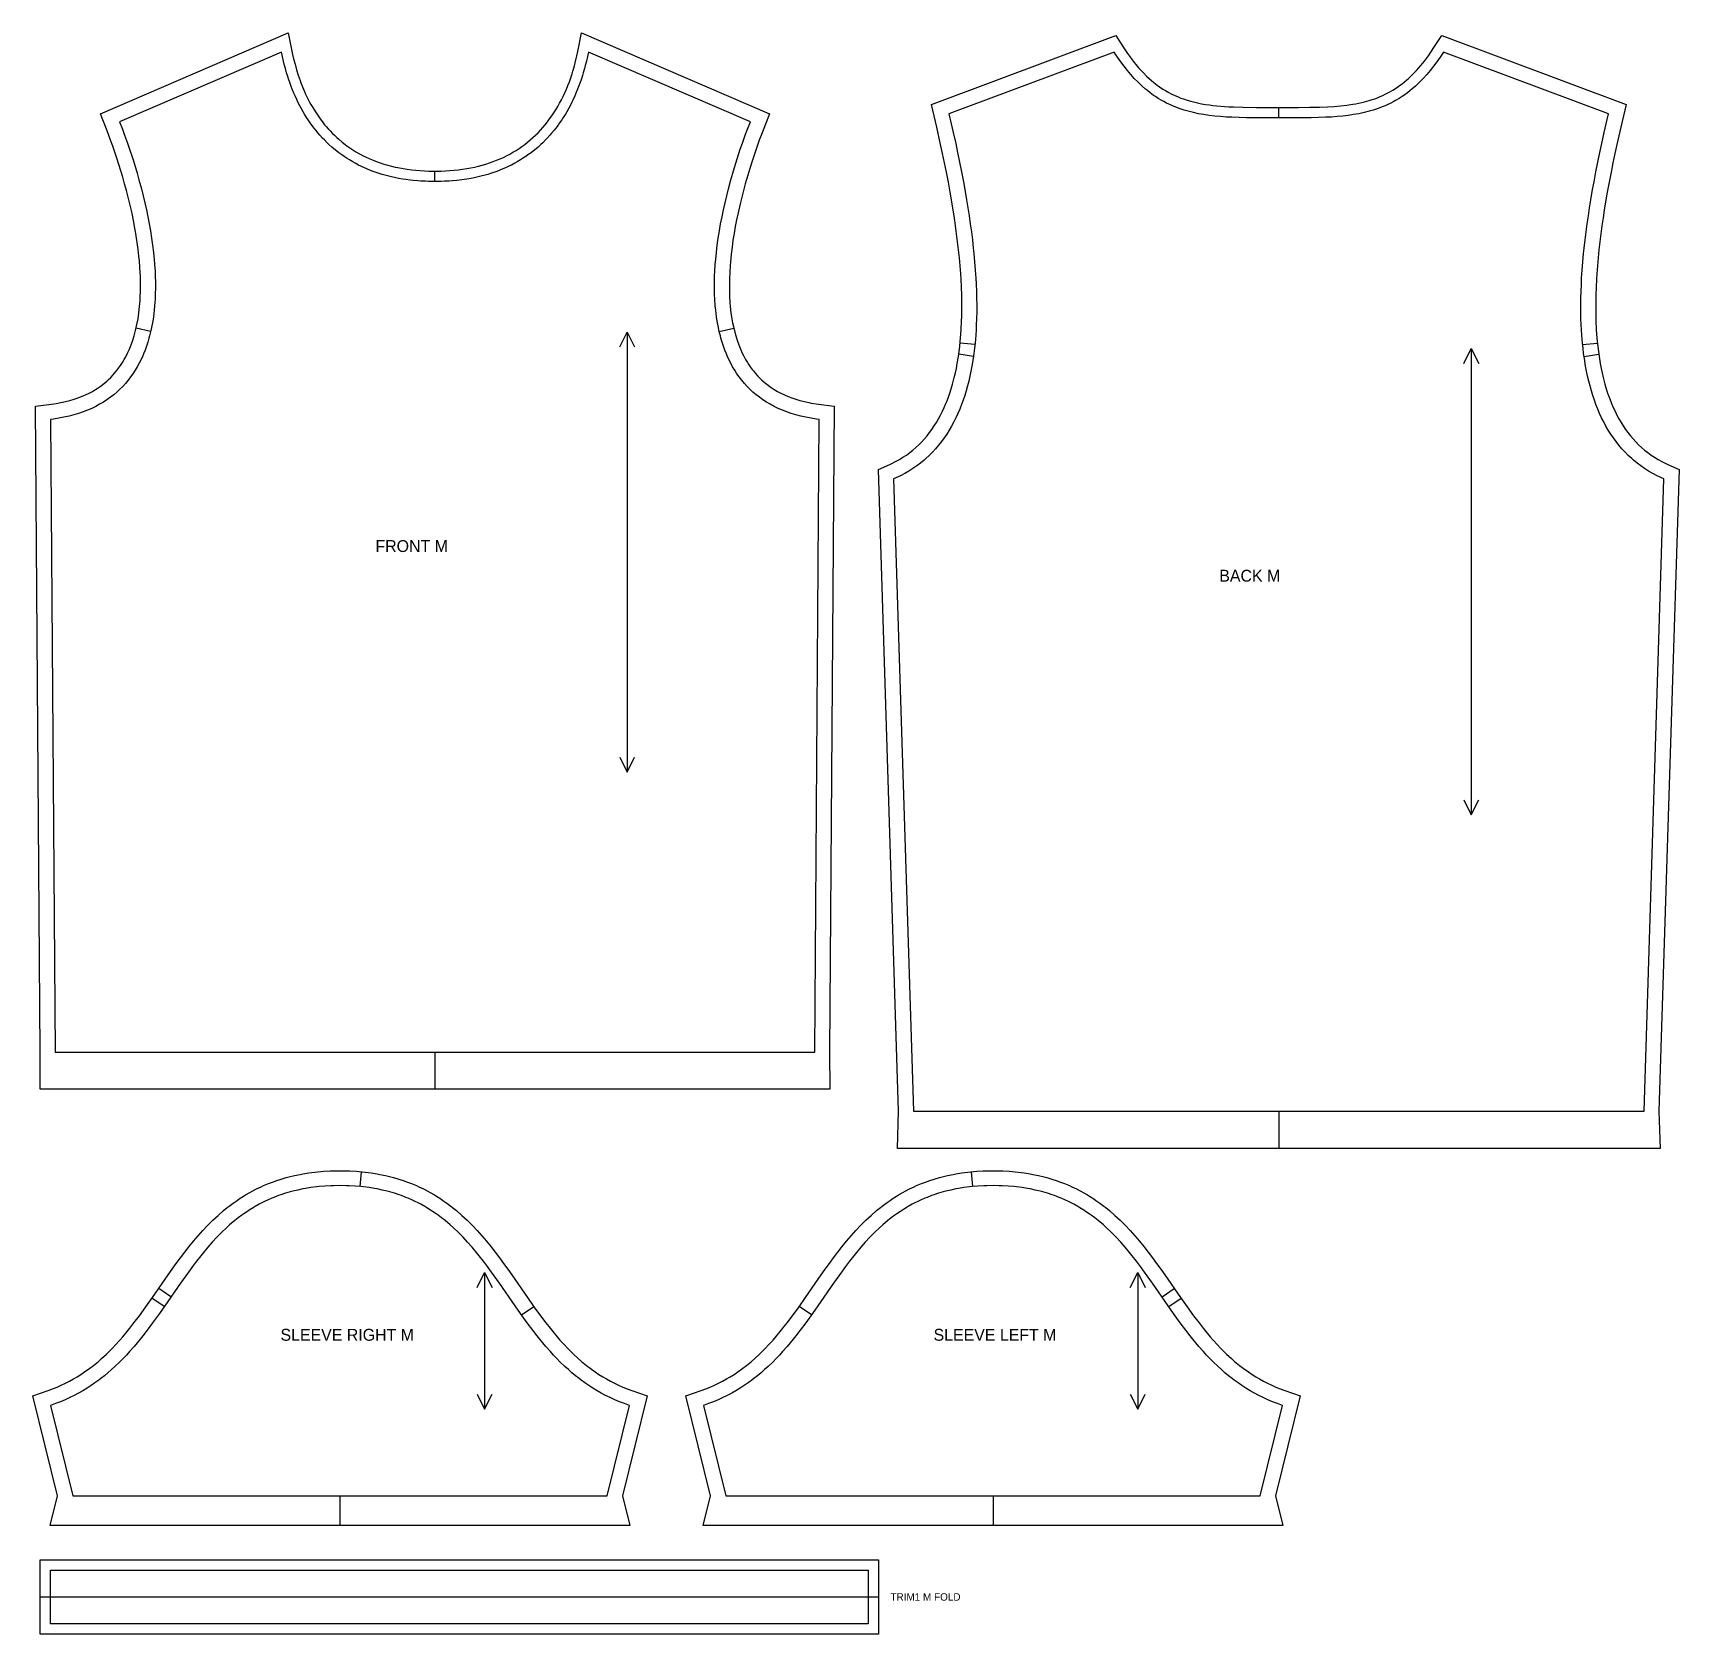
# Model space of a CAD drawing. Extents: x 23 to 1131, y 28 to 1105.
import ezdxf

# ---------------------------------------------------------------- set-up
doc = ezdxf.new("R2010")
doc.units = 0
for name, color, linetype in [('CUT', 7, 'CONTINUOUS'), ('FOLD', 6, 'CONTINUOUS'), ('GRAIN', 3, 'CONTINUOUS'), ('NOTCH', 1, 'CONTINUOUS'), ('SEW', 5, 'CONTINUOUS'), ('TEXT', 2, 'CONTINUOUS')]:
    doc.layers.add(name, color=color, linetype=linetype)

msp = doc.modelspace()

# ---------------------------------------------------------------- linework, layer by layer
at = {"layer": 'CUT'}
for points in [[(293.563, 394.694), (27.881, 394.694), (28.061, 419.694), (24.937, 854.223), (35.508, 855.578), (38.818, 856.083), (41.996, 856.676), (45.047, 857.353), (47.973, 858.113), (50.778, 858.952), (52.135, 859.401), (54.765, 860.356), (57.282, 861.385), (58.499, 861.926), (60.854, 863.061), (63.107, 864.265), (64.196, 864.892), (66.301, 866.197), (68.314, 867.566), (69.286, 868.275), (71.166, 869.741), (72.961, 871.271), (73.827, 872.059), (75.501, 873.684), (77.098, 875.37), (77.869, 876.237), (79.354, 878.018), (80.07, 878.931), (81.448, 880.805), (82.111, 881.765), (83.385, 883.732), (84.591, 885.759), (85.169, 886.796), (86.276, 888.914), (86.804, 889.995), (87.812, 892.202), (88.292, 893.327), (89.203, 895.619), (90.049, 897.967), (91.201, 901.589), (92.21, 905.328), (93.081, 909.175), (93.814, 913.126), (94.412, 917.172), (94.878, 921.308), (95.215, 925.524), (95.37, 928.377), (95.469, 931.26), (95.515, 934.171), (95.486, 938.587), (95.403, 941.561), (95.27, 944.554), (95.089, 947.567), (94.73, 952.115), (94.434, 955.165), (93.91, 959.758), (93.508, 962.831), (92.832, 967.45), (92.334, 970.532), (91.519, 975.156), (90.933, 978.235), (89.994, 982.843), (89.331, 985.905), (88.282, 990.478), (87.174, 995.02), (86.012, 999.524), (84.801, 1003.982), (83.546, 1008.386), (82.253, 1012.73), (80.925, 1017.004), (79.569, 1021.202), (78.189, 1025.315), (76.79, 1029.336), (75.377, 1033.254), (73.005, 1039.537), (68.477, 1050.995), (194.853, 1105.483), (197.805, 1091.049), (198.473, 1088.139), (199.436, 1084.344), (200.482, 1080.643), (201.61, 1077.039), (202.82, 1073.53), (203.455, 1071.811), (204.447, 1069.278), (205.841, 1065.984), (206.569, 1064.373), (207.698, 1062.002), (209.274, 1058.924), (210.092, 1057.422), (211.357, 1055.213), (213.113, 1052.352), (214.021, 1050.957), (215.42, 1048.911), (216.378, 1047.577), (217.851, 1045.621), (219.369, 1043.719), (220.406, 1042.482), (221.998, 1040.671), (223.084, 1039.493), (224.751, 1037.773), (225.886, 1036.656), (227.627, 1035.026), (228.812, 1033.97), (231.243, 1031.931), (233.118, 1030.465), (234.394, 1029.519), (237.006, 1027.699), (239.018, 1026.398), (240.386, 1025.562), (243.182, 1023.965), (245.334, 1022.832), (246.795, 1022.108), (249.781, 1020.735), (252.076, 1019.772), (253.633, 1019.163), (256.811, 1018.02), (259.253, 1017.231), (260.908, 1016.738), (264.285, 1015.83), (266.876, 1015.219), (268.632, 1014.846), (272.212, 1014.179), (274.957, 1013.75), (277.754, 1013.383), (280.603, 1013.078), (283.505, 1012.835), (286.459, 1012.656), (289.468, 1012.539), (292.53, 1012.486), (295.622, 1012.497), (297.658, 1012.539), (300.666, 1012.656), (303.621, 1012.835), (306.523, 1013.078), (309.372, 1013.383), (312.169, 1013.75), (314.914, 1014.179), (317.607, 1014.669), (320.249, 1015.219), (322.841, 1015.83), (325.382, 1016.501), (327.873, 1017.231), (330.314, 1018.02), (332.706, 1018.867), (335.05, 1019.772), (337.345, 1020.735), (339.592, 1021.755), (341.791, 1022.832), (343.943, 1023.965), (346.048, 1025.154), (348.107, 1026.398), (350.12, 1027.699), (352.086, 1029.054), (354.007, 1030.465), (355.883, 1031.931), (357.713, 1033.451), (359.499, 1035.026), (361.239, 1036.656), (362.935, 1038.34), (364.587, 1040.079), (366.194, 1041.872), (367.756, 1043.719), (369.274, 1045.621), (370.748, 1047.577), (372.177, 1049.587), (373.561, 1051.652), (374.901, 1053.77), (376.195, 1055.943), (377.445, 1058.17), (378.65, 1060.451), (379.809, 1062.786), (380.923, 1065.176), (381.991, 1067.619), (383.014, 1070.116), (383.99, 1072.667), (384.921, 1075.272), (385.806, 1077.931), (386.369, 1079.733), (387.177, 1082.482), (387.938, 1085.284), (389.103, 1090.073), (389.739, 1093.018), (392.273, 1105.483), (518.649, 1050.995), (513.645, 1038.307), (511.748, 1033.254), (510.335, 1029.336), (508.474, 1023.954), (507.101, 1019.812), (505.312, 1014.163), (504.006, 1009.841), (502.325, 1003.982), (501.114, 999.524), (499.952, 995.02), (498.844, 990.478), (497.459, 984.375), (496.497, 979.772), (495.606, 975.156), (494.792, 970.532), (494.058, 965.909), (493.411, 961.294), (492.855, 956.693), (492.538, 953.638), (492.145, 949.079), (491.856, 944.554), (491.675, 940.071), (491.617, 937.109), (491.627, 932.712), (491.756, 928.377), (492.009, 924.11), (492.247, 921.308), (492.713, 917.172), (493.097, 914.465), (493.785, 910.481), (494.32, 907.881), (495.236, 904.069), (495.925, 901.589), (497.076, 897.967), (497.923, 895.619), (498.834, 893.327), (499.313, 892.202), (500.321, 889.995), (501.395, 887.847), (502.534, 885.759), (503.741, 883.732), (504.369, 882.741), (505.678, 880.805), (507.056, 878.931), (507.772, 878.018), (509.257, 876.237), (510.816, 874.519), (511.624, 873.684), (513.298, 872.059), (515.052, 870.498), (516.889, 869.001), (518.812, 867.566), (519.806, 866.873), (521.865, 865.536), (524.019, 864.265), (526.271, 863.061), (528.626, 861.926), (531.089, 860.861), (533.661, 859.869), (536.348, 858.952), (539.153, 858.113), (542.079, 857.353), (545.129, 856.676), (546.703, 856.369), (549.946, 855.82), (551.617, 855.578), (562.189, 854.223), (559.065, 419.694), (559.244, 394.694), (297.893, 394.694)], [(861.232, 354.79), (604.68, 354.79), (605.464, 379.79), (591.919, 811.768), (599.554, 815.122), (600.891, 815.742), (603.488, 817.043), (605.988, 818.425), (608.394, 819.886), (610.709, 821.426), (612.936, 823.043), (615.08, 824.737), (617.142, 826.507), (619.125, 828.353), (621.031, 830.274), (622.863, 832.27), (624.622, 834.34), (626.31, 836.484), (627.928, 838.7), (629.477, 840.988), (630.958, 843.347), (632.372, 845.775), (633.72, 848.272), (635.002, 850.836), (636.219, 853.466), (637.371, 856.159), (637.923, 857.529), (638.98, 860.314), (639.973, 863.158), (640.905, 866.059), (641.774, 869.014), (642.964, 873.546), (643.683, 876.63), (644.342, 879.76), (644.944, 882.936), (645.739, 887.779), (646.2, 891.057), (646.606, 894.371), (646.959, 897.721), (647.39, 902.806), (647.614, 906.232), (647.858, 911.421), (647.961, 914.911), (648.031, 920.184), (648.021, 923.722), (647.928, 929.059), (647.744, 934.423), (647.473, 939.809), (647.247, 943.407), (646.843, 948.811), (646.365, 954.217), (645.82, 959.617), (645.211, 965.003), (644.544, 970.37), (643.824, 975.709), (643.055, 981.014), (642.243, 986.276), (641.102, 993.214), (640.209, 998.348), (638.976, 1005.088), (637.707, 1011.69), (636.412, 1018.135), (635.103, 1024.403), (633.789, 1030.476), (631.19, 1041.956), (627.558, 1057.216), (751.619, 1103.758), (756.881, 1095.581), (759.54, 1091.622), (762.197, 1087.95), (763.792, 1085.88), (765.389, 1083.905), (766.988, 1082.024), (768.59, 1080.234), (770.196, 1078.531), (772.345, 1076.393), (773.963, 1074.884), (775.588, 1073.454), (777.221, 1072.1), (779.411, 1070.407), (781.066, 1069.218), (783.29, 1067.737), (784.973, 1066.7), (787.239, 1065.411), (788.958, 1064.512), (791.277, 1063.399), (793.038, 1062.625), (795.419, 1061.672), (797.231, 1061.014), (799.684, 1060.208), (802.181, 1059.481), (804.725, 1058.828), (806.665, 1058.384), (809.297, 1057.852), (811.981, 1057.385), (814.719, 1056.978), (816.808, 1056.711), (819.644, 1056.401), (824.747, 1055.978), (827.744, 1055.796), (830.802, 1055.654), (837.104, 1055.469), (846.187, 1055.375), (874.572, 1055.372), (882.115, 1055.417), (888.543, 1055.546), (893.962, 1055.757), (898.458, 1056.029), (902.82, 1056.401), (907.053, 1056.886), (911.16, 1057.496), (913.168, 1057.852), (915.146, 1058.245), (917.096, 1058.675), (919.017, 1059.145), (922.161, 1060.019), (924.012, 1060.601), (925.84, 1061.228), (927.644, 1061.902), (929.426, 1062.625), (931.188, 1063.399), (932.93, 1064.224), (934.654, 1065.105), (936.362, 1066.042), (938.054, 1067.039), (939.733, 1068.096), (941.399, 1069.218), (942.503, 1070.003), (944.15, 1071.237), (945.789, 1072.543), (947.419, 1073.922), (948.501, 1074.884), (950.119, 1076.393), (951.195, 1077.443), (952.804, 1079.089), (953.874, 1080.234), (955.476, 1082.024), (956.543, 1083.268), (958.14, 1085.211), (959.204, 1086.559), (961.862, 1090.119), (963.987, 1093.17), (965.583, 1095.581), (970.845, 1103.758), (1094.907, 1057.216), (1091.274, 1041.956), (1088.676, 1030.476), (1087.362, 1024.403), (1086.052, 1018.135), (1084.757, 1011.69), (1083.488, 1005.088), (1082.256, 998.348), (1081.362, 993.214), (1080.221, 986.276), (1079.409, 981.014), (1078.641, 975.709), (1077.92, 970.37), (1077.253, 965.003), (1076.645, 959.617), (1076.099, 954.217), (1075.622, 948.811), (1075.218, 943.407), (1074.992, 939.809), (1074.721, 934.423), (1074.536, 929.059), (1074.443, 923.722), (1074.434, 920.184), (1074.503, 914.911), (1074.606, 911.421), (1074.85, 906.232), (1075.074, 902.806), (1075.506, 897.721), (1075.858, 894.371), (1076.264, 891.057), (1076.725, 887.779), (1077.52, 882.936), (1078.122, 879.76), (1078.781, 876.63), (1079.5, 873.546), (1080.69, 869.014), (1081.56, 866.059), (1082.491, 863.158), (1083.484, 860.314), (1084.541, 857.529), (1085.093, 856.159), (1086.245, 853.466), (1087.462, 850.836), (1088.744, 848.272), (1090.092, 845.775), (1091.506, 843.347), (1092.987, 840.988), (1094.536, 838.7), (1096.154, 836.484), (1097.842, 834.34), (1099.601, 832.27), (1101.433, 830.274), (1103.34, 828.353), (1105.323, 826.507), (1107.385, 824.737), (1109.528, 823.043), (1111.756, 821.426), (1114.071, 819.886), (1116.476, 818.425), (1118.976, 817.043), (1121.574, 815.742), (1122.91, 815.122), (1130.546, 811.768), (1117, 379.79), (1117.784, 354.79), (865.398, 354.79)], [(229.672, 101), (34.729, 101), (39.631, 121), (23.115, 188.384), (33.365, 191.912), (36.397, 193.033), (39.342, 194.225), (42.206, 195.486), (44.992, 196.813), (47.704, 198.206), (50.345, 199.662), (52.92, 201.18), (55.431, 202.758), (57.882, 204.396), (61.451, 206.96), (63.764, 208.739), (67.141, 211.508), (69.334, 213.42), (72.542, 216.38), (74.631, 218.413), (76.682, 220.492), (78.697, 222.615), (81.658, 225.878), (83.594, 228.103), (86.448, 231.51), (88.319, 233.824), (91.085, 237.355), (94.709, 242.162), (99.161, 248.304), (103.563, 254.562), (114.15, 269.829), (116.851, 273.656), (119.592, 277.469), (122.383, 281.262), (125.232, 285.024), (128.151, 288.748), (131.148, 292.424), (134.234, 296.044), (137.418, 299.596), (140.711, 303.072), (144.121, 306.461), (147.659, 309.753), (151.334, 312.936), (153.864, 314.991), (155.154, 315.998), (157.786, 317.967), (160.488, 319.873), (161.866, 320.802), (164.677, 322.607), (166.112, 323.484), (169.037, 325.181), (170.529, 326.001), (173.573, 327.582), (176.697, 329.08), (178.29, 329.797), (181.537, 331.166), (184.869, 332.444), (186.566, 333.048), (190.026, 334.185), (193.572, 335.224), (195.379, 335.706), (199.058, 336.593), (202.829, 337.376), (204.748, 337.728), (208.657, 338.351), (212.661, 338.865), (214.7, 339.08), (218.85, 339.426), (223.101, 339.659), (225.265, 339.732), (229.606, 339.79), (234.079, 339.732), (236.244, 339.659), (240.495, 339.426), (244.645, 339.08), (246.683, 338.865), (250.688, 338.351), (254.597, 337.728), (256.516, 337.376), (260.287, 336.593), (263.966, 335.706), (265.773, 335.224), (269.319, 334.185), (272.779, 333.048), (274.476, 332.444), (277.808, 331.166), (281.055, 329.797), (282.648, 329.08), (285.772, 327.582), (288.815, 326.001), (290.308, 325.181), (293.233, 323.484), (294.667, 322.607), (297.479, 320.802), (298.857, 319.873), (301.559, 317.967), (304.191, 315.998), (305.481, 314.991), (308.011, 312.936), (311.685, 309.753), (315.223, 306.461), (318.634, 303.072), (321.927, 299.596), (325.111, 296.044), (328.197, 292.424), (331.194, 288.748), (334.113, 285.024), (336.962, 281.262), (339.753, 277.469), (342.494, 273.656), (345.195, 269.829), (355.782, 254.562), (360.183, 248.304), (364.636, 242.162), (368.26, 237.355), (371.026, 233.824), (372.897, 231.51), (375.751, 228.103), (377.687, 225.878), (380.648, 222.615), (382.663, 220.492), (384.714, 218.413), (386.802, 216.38), (390.011, 213.42), (392.204, 211.508), (395.58, 208.739), (397.894, 206.96), (401.463, 204.396), (403.914, 202.758), (406.425, 201.18), (408.999, 199.662), (411.641, 198.206), (414.352, 196.813), (417.138, 195.486), (420.002, 194.225), (422.948, 193.033), (425.98, 191.912), (436.23, 188.384), (419.714, 121), (424.616, 101), (232.719, 101)], [(669.017, 101), (474.073, 101), (478.975, 121), (462.459, 188.384), (472.709, 191.912), (475.741, 193.033), (478.687, 194.225), (481.551, 195.486), (484.337, 196.813), (487.049, 198.206), (489.69, 199.662), (492.265, 201.18), (494.776, 202.758), (497.226, 204.396), (500.796, 206.96), (503.109, 208.739), (506.486, 211.508), (508.679, 213.42), (511.887, 216.38), (513.976, 218.413), (516.026, 220.492), (518.042, 222.615), (521.003, 225.878), (522.939, 228.103), (525.792, 231.51), (527.664, 233.824), (530.43, 237.355), (534.054, 242.162), (538.506, 248.304), (542.907, 254.562), (553.494, 269.829), (556.196, 273.656), (558.937, 277.469), (561.727, 281.262), (564.577, 285.024), (567.496, 288.748), (570.493, 292.424), (573.579, 296.044), (576.763, 299.596), (580.056, 303.072), (583.466, 306.461), (587.004, 309.753), (590.679, 312.936), (593.209, 314.991), (594.499, 315.998), (597.13, 317.967), (599.832, 319.873), (601.211, 320.802), (604.022, 322.607), (605.456, 323.484), (608.382, 325.181), (609.874, 326.001), (612.918, 327.582), (616.042, 329.08), (617.635, 329.797), (620.882, 331.166), (624.213, 332.444), (625.911, 333.048), (629.37, 334.185), (632.917, 335.224), (634.723, 335.706), (638.403, 336.593), (642.173, 337.376), (644.093, 337.728), (648.002, 338.351), (652.006, 338.865), (654.044, 339.08), (658.195, 339.426), (662.446, 339.659), (664.61, 339.732), (668.951, 339.79), (673.424, 339.732), (675.588, 339.659), (679.839, 339.426), (683.99, 339.08), (686.028, 338.865), (690.032, 338.351), (693.942, 337.728), (695.861, 337.376), (699.631, 336.593), (703.311, 335.706), (705.117, 335.224), (708.664, 334.185), (712.124, 333.048), (713.821, 332.444), (717.152, 331.166), (720.4, 329.797), (721.993, 329.08), (725.117, 327.582), (728.16, 326.001), (729.652, 325.181), (732.578, 323.484), (734.012, 322.607), (736.824, 320.802), (738.202, 319.873), (740.904, 317.967), (743.535, 315.998), (744.825, 314.991), (747.356, 312.936), (751.03, 309.753), (754.568, 306.461), (757.979, 303.072), (761.271, 299.596), (764.456, 296.044), (767.541, 292.424), (770.539, 288.748), (773.457, 285.024), (776.307, 281.262), (779.098, 277.469), (781.839, 273.656), (784.54, 269.829), (795.127, 254.562), (799.528, 248.304), (803.981, 242.162), (807.605, 237.355), (810.371, 233.824), (812.242, 231.51), (815.095, 228.103), (817.032, 225.878), (819.993, 222.615), (822.008, 220.492), (824.059, 218.413), (826.147, 216.38), (829.356, 213.42), (831.548, 211.508), (834.925, 208.739), (837.238, 206.96), (840.808, 204.396), (843.259, 202.758), (845.77, 201.18), (848.344, 199.662), (850.985, 198.206), (853.697, 196.813), (856.483, 195.486), (859.347, 194.225), (862.293, 193.033), (865.325, 191.912), (875.575, 188.384), (859.059, 121), (863.961, 101), (672.064, 101)], [(28, 78), (592, 78), (592, 28), (28, 28)]]:
    msp.add_lwpolyline(points, close=True, dxfattribs=at)
at = {"layer": 'FOLD'}
msp.add_lwpolyline([(28, 53), (592, 53)], dxfattribs=at)
at = {"layer": 'GRAIN'}
for points in [[(417.844, 894.214), (422.844, 904.214), (427.844, 894.214)], [(422.844, 904.214), (422.844, 608.118)], [(985.786, 883.041), (990.786, 893.041), (995.786, 883.041)], [(990.786, 893.041), (990.786, 579.388)], [(417.844, 618.118), (422.844, 608.118), (427.844, 618.118)], [(985.786, 589.388), (990.786, 579.388), (995.786, 589.388)], [(322.009, 261.329), (327.009, 271.329), (332.009, 261.329)], [(327.009, 271.329), (327.009, 179.461)], [(761.353, 261.329), (766.353, 271.329), (771.353, 261.329)], [(766.353, 271.329), (766.353, 179.461)], [(322.009, 189.461), (327.009, 179.461), (332.009, 189.461)], [(761.353, 189.461), (766.353, 179.461), (771.353, 189.461)]]:
    msp.add_lwpolyline(points, dxfattribs=at)
at = {"layer": 'NOTCH'}
for points in [[(861.232, 1048.385), (861.234, 1055.385)], [(293.563, 1005.482), (293.539, 1012.482)], [(102.299, 904.526), (92.546, 906.732)], [(484.826, 904.526), (494.58, 906.732)], [(655.851, 887.827), (645.955, 889.263)], [(656.812, 895.768), (646.863, 896.774)], [(1065.652, 895.768), (1075.602, 896.774)], [(1066.613, 887.827), (1076.51, 889.263)], [(293.563, 419.694), (293.563, 394.694)], [(861.232, 379.79), (861.232, 354.79)], [(243.207, 329.17), (244.111, 339.129)], [(655.482, 329.17), (654.578, 339.129)], [(115.974, 254.918), (107.746, 260.602)], [(782.716, 254.918), (790.943, 260.602)], [(111.417, 248.343), (103.215, 254.063)], [(351.866, 242.746), (360.019, 248.536)], [(546.824, 242.746), (538.671, 248.536)], [(787.273, 248.343), (795.475, 254.063)], [(229.672, 121), (229.672, 101)], [(669.017, 121), (669.017, 101)]]:
    msp.add_lwpolyline(points, dxfattribs=at)
at = {"layer": 'SEW'}
for points in [[(293.563, 419.694), (549.064, 419.694), (552.125, 845.431), (550.266, 845.67), (546.639, 846.223), (543.131, 846.877), (539.739, 847.63), (536.463, 848.481), (533.3, 849.428), (530.248, 850.47), (527.305, 851.605), (524.471, 852.83), (521.743, 854.145), (519.119, 855.547), (516.599, 857.035), (514.18, 858.607), (511.861, 860.259), (509.64, 861.992), (507.516, 863.801), (505.488, 865.686), (503.554, 867.644), (501.713, 869.673), (499.963, 871.771), (498.302, 873.936), (496.73, 876.165), (495.246, 878.456), (493.846, 880.808), (492.531, 883.217), (491.299, 885.683), (490.148, 888.202), (489.603, 889.481), (488.571, 892.077), (487.617, 894.721), (486.74, 897.412), (485.938, 900.146), (485.564, 901.53), (484.871, 904.327), (484.249, 907.163), (483.447, 911.485), (482.997, 914.409), (482.445, 918.855), (482.157, 921.855), (481.841, 926.405), (481.705, 929.469), (481.61, 934.105), (481.617, 937.219), (481.729, 941.923), (481.869, 945.077), (482.173, 949.829), (482.436, 953.01), (482.916, 957.795), (483.495, 962.589), (484.168, 967.388), (484.929, 972.184), (485.773, 976.972), (486.694, 981.744), (487.686, 986.494), (488.746, 991.215), (489.866, 995.902), (491.043, 1000.547), (492.691, 1006.663), (493.979, 1011.184), (495.756, 1017.11), (497.128, 1021.469), (498.999, 1027.153), (500.429, 1031.31), (502.36, 1036.699), (503.822, 1040.615), (505.781, 1045.653), (396.805, 1092.638), (396.157, 1089.547), (395.459, 1086.507), (394.711, 1083.517), (394.185, 1081.552), (393.353, 1078.647), (392.771, 1076.739), (391.855, 1073.919), (391.217, 1072.067), (390.217, 1069.333), (389.522, 1067.539), (388.438, 1064.891), (387.687, 1063.154), (386.518, 1060.593), (385.71, 1058.915), (384.457, 1056.442), (383.593, 1054.823), (382.255, 1052.439), (381.335, 1050.879), (379.913, 1048.585), (378.936, 1047.085), (377.429, 1044.881), (376.397, 1043.443), (374.806, 1041.331), (373.717, 1039.954), (372.043, 1037.936), (370.898, 1036.621), (369.14, 1034.697), (367.94, 1033.446), (366.098, 1031.617), (364.843, 1030.43), (362.918, 1028.698), (361.607, 1027.576), (359.6, 1025.942), (358.234, 1024.886), (356.145, 1023.351), (354.724, 1022.361), (352.553, 1020.927), (351.078, 1020.005), (348.824, 1018.673), (347.295, 1017.819), (344.961, 1016.59), (343.377, 1015.806), (340.961, 1014.681), (339.324, 1013.966), (336.827, 1012.947), (335.136, 1012.302), (331.689, 1011.1), (329.047, 1010.273), (327.259, 1009.758), (324.537, 1009.039), (322.695, 1008.596), (319.892, 1007.987), (317.997, 1007.617), (315.113, 1007.118), (313.164, 1006.821), (310.2, 1006.432), (308.196, 1006.21), (305.151, 1005.931), (303.093, 1005.783), (299.966, 1005.616), (297.853, 1005.542), (293.563, 1005.482), (289.272, 1005.542), (287.16, 1005.616), (284.032, 1005.783), (281.975, 1005.931), (278.929, 1006.21), (276.926, 1006.432), (273.961, 1006.821), (272.012, 1007.118), (269.129, 1007.617), (267.233, 1007.987), (264.43, 1008.596), (262.589, 1009.039), (259.866, 1009.758), (258.078, 1010.273), (255.437, 1011.1), (251.99, 1012.302), (250.298, 1012.947), (247.802, 1013.966), (246.164, 1014.681), (243.748, 1015.806), (242.165, 1016.59), (239.83, 1017.819), (238.301, 1018.673), (236.048, 1020.005), (234.573, 1020.927), (232.401, 1022.361), (230.981, 1023.351), (228.891, 1024.886), (227.525, 1025.942), (225.518, 1027.576), (224.207, 1028.698), (222.283, 1030.43), (221.027, 1031.617), (219.186, 1033.446), (217.986, 1034.697), (216.227, 1036.621), (215.083, 1037.936), (213.408, 1039.954), (212.32, 1041.331), (210.729, 1043.443), (209.696, 1044.881), (208.189, 1047.085), (207.213, 1048.585), (205.791, 1050.879), (204.87, 1052.439), (203.532, 1054.823), (202.669, 1056.442), (201.415, 1058.915), (200.608, 1060.593), (199.439, 1063.154), (198.688, 1064.891), (197.603, 1067.539), (196.909, 1069.333), (195.909, 1072.067), (195.27, 1073.919), (194.355, 1076.739), (193.772, 1078.647), (192.941, 1081.552), (192.414, 1083.517), (191.666, 1086.507), (190.968, 1089.547), (190.32, 1092.638), (81.345, 1045.653), (83.303, 1040.615), (84.765, 1036.699), (86.697, 1031.31), (88.126, 1027.153), (89.998, 1021.469), (91.37, 1017.11), (93.147, 1011.184), (94.435, 1006.663), (96.082, 1000.547), (97.259, 995.902), (98.38, 991.215), (99.439, 986.494), (100.432, 981.744), (101.353, 976.972), (102.196, 972.184), (102.957, 967.388), (103.63, 962.589), (104.209, 957.795), (104.69, 953.01), (104.953, 949.829), (105.256, 945.077), (105.396, 941.923), (105.508, 937.219), (105.515, 934.105), (105.42, 929.469), (105.285, 926.405), (104.969, 921.855), (104.68, 918.855), (104.128, 914.409), (103.678, 911.485), (102.876, 907.163), (102.254, 904.327), (101.561, 901.53), (101.188, 900.146), (100.385, 897.412), (99.508, 894.721), (98.554, 892.077), (97.523, 889.481), (96.977, 888.202), (95.826, 885.683), (94.594, 883.217), (93.279, 880.808), (91.88, 878.456), (90.395, 876.165), (88.823, 873.936), (87.163, 871.771), (85.413, 869.673), (83.571, 867.644), (81.637, 865.686), (79.609, 863.801), (77.485, 861.992), (75.265, 860.259), (72.946, 858.607), (70.527, 857.035), (68.006, 855.547), (65.383, 854.145), (62.654, 852.83), (59.82, 851.605), (56.878, 850.47), (53.826, 849.428), (50.663, 848.481), (47.386, 847.63), (43.995, 846.877), (40.486, 846.223), (36.859, 845.67), (35, 845.431), (38.061, 419.694)], [(861.232, 379.79), (1106.995, 379.79), (1120.339, 805.33), (1118.794, 806.009), (1115.784, 807.441), (1112.876, 808.972), (1110.07, 810.599), (1107.364, 812.32), (1104.756, 814.132), (1102.245, 816.035), (1099.83, 818.025), (1098.657, 819.053), (1096.382, 821.171), (1094.199, 823.371), (1092.106, 825.651), (1090.102, 828.009), (1088.186, 830.442), (1086.356, 832.949), (1084.61, 835.526), (1082.949, 838.173), (1081.369, 840.885), (1079.87, 843.662), (1078.451, 846.501), (1077.11, 849.4), (1075.845, 852.355), (1074.655, 855.366), (1073.539, 858.43), (1072.496, 861.545), (1071.524, 864.708), (1070.621, 867.917), (1069.786, 871.17), (1069.019, 874.465), (1068.316, 877.8), (1067.677, 881.172), (1066.835, 886.297), (1066.35, 889.754), (1065.922, 893.241), (1065.552, 896.756), (1065.101, 902.077), (1064.867, 905.654), (1064.685, 909.251), (1064.553, 912.867), (1064.446, 918.323), (1064.433, 921.977), (1064.497, 927.48), (1064.593, 931.161), (1064.813, 936.693), (1065.008, 940.387), (1065.37, 945.93), (1065.81, 951.471), (1066.322, 957.003), (1066.702, 960.682), (1067.323, 966.183), (1068.003, 971.656), (1068.737, 977.096), (1069.519, 982.494), (1070.345, 987.844), (1071.208, 993.139), (1072.41, 1000.1), (1073.344, 1005.238), (1074.621, 1011.963), (1075.927, 1018.529), (1077.249, 1024.917), (1078.577, 1031.109), (1080.23, 1038.543), (1081.534, 1044.223), (1083.126, 1050.955), (972.014, 1092.638), (969.785, 1089.248), (967.547, 1086.036), (965.297, 1082.998), (963.033, 1080.129), (960.752, 1077.423), (958.452, 1074.876), (956.132, 1072.481), (954.964, 1071.34), (953.201, 1069.696), (950.828, 1067.629), (949.633, 1066.647), (947.827, 1065.237), (945.396, 1063.472), (944.17, 1062.637), (942.318, 1061.443), (939.822, 1059.957), (938.563, 1059.258), (936.659, 1058.262), (934.094, 1057.03), (932.799, 1056.454), (930.841, 1055.639), (928.2, 1054.638), (924.851, 1053.522), (922.131, 1052.729), (918.68, 1051.857), (915.169, 1051.108), (911.597, 1050.474), (907.961, 1049.945), (904.259, 1049.511), (900.489, 1049.164), (896.649, 1048.894), (892.736, 1048.693), (887.94, 1048.527), (883.03, 1048.429), (878.002, 1048.382), (861.232, 1048.385), (844.462, 1048.382), (839.434, 1048.429), (834.524, 1048.527), (829.729, 1048.693), (825.815, 1048.894), (821.975, 1049.164), (818.205, 1049.511), (814.504, 1049.945), (810.868, 1050.474), (807.295, 1051.108), (803.784, 1051.857), (800.333, 1052.729), (797.613, 1053.522), (794.264, 1054.638), (791.624, 1055.639), (789.666, 1056.454), (788.371, 1057.03), (785.805, 1058.262), (783.902, 1059.258), (782.642, 1059.957), (780.147, 1061.443), (778.294, 1062.637), (777.068, 1063.472), (774.637, 1065.237), (772.831, 1066.647), (771.636, 1067.629), (769.264, 1069.696), (767.5, 1071.34), (766.332, 1072.481), (764.012, 1074.876), (761.712, 1077.423), (759.431, 1080.129), (757.167, 1082.998), (754.917, 1086.036), (752.679, 1089.248), (750.45, 1092.638), (639.339, 1050.955), (640.93, 1044.223), (642.234, 1038.543), (643.887, 1031.109), (645.216, 1024.917), (646.538, 1018.529), (647.843, 1011.963), (649.121, 1005.238), (650.054, 1000.1), (651.256, 993.139), (652.12, 987.844), (652.945, 982.494), (653.727, 977.096), (654.461, 971.656), (655.141, 966.183), (655.763, 960.682), (656.142, 957.003), (656.654, 951.471), (657.094, 945.93), (657.456, 940.387), (657.651, 936.693), (657.871, 931.161), (657.967, 927.48), (658.031, 921.977), (658.018, 918.323), (657.911, 912.867), (657.779, 909.251), (657.597, 905.654), (657.363, 902.077), (656.912, 896.756), (656.542, 893.241), (656.115, 889.754), (655.629, 886.297), (654.787, 881.172), (654.148, 877.8), (653.446, 874.465), (652.678, 871.17), (651.843, 867.917), (650.941, 864.708), (649.968, 861.545), (648.925, 858.43), (647.809, 855.366), (646.62, 852.355), (645.355, 849.4), (644.013, 846.501), (642.594, 843.662), (641.095, 840.885), (639.516, 838.173), (637.854, 835.526), (636.109, 832.949), (634.279, 830.442), (632.362, 828.009), (630.359, 825.651), (628.266, 823.371), (626.082, 821.171), (623.807, 819.053), (622.635, 818.025), (620.219, 816.035), (617.708, 814.132), (615.1, 812.32), (612.394, 810.599), (609.588, 808.972), (606.68, 807.441), (603.67, 806.009), (602.125, 805.33), (615.469, 379.79)], [(229.672, 121), (409.418, 121), (424.345, 181.899), (420.984, 183.085), (417.714, 184.351), (414.532, 185.694), (411.435, 187.113), (408.42, 188.606), (405.484, 190.168), (402.625, 191.799), (399.839, 193.496), (397.125, 195.255), (394.48, 197.076), (391.9, 198.955), (390.634, 199.916), (388.149, 201.878), (385.723, 203.893), (383.354, 205.957), (381.04, 208.069), (377.665, 211.32), (375.476, 213.539), (373.332, 215.798), (371.232, 218.092), (368.156, 221.597), (366.152, 223.972), (364.183, 226.375), (362.245, 228.803), (359.392, 232.488), (355.675, 237.466), (351.14, 243.768), (347.576, 248.848), (337.006, 264.09), (331.663, 271.591), (328.947, 275.283), (326.189, 278.924), (323.38, 282.507), (321.476, 284.859), (318.565, 288.327), (315.582, 291.713), (312.517, 295.011), (309.362, 298.212), (306.11, 301.307), (303.883, 303.308), (300.448, 306.209), (298.092, 308.073), (295.68, 309.877), (294.452, 310.757), (291.952, 312.468), (290.678, 313.299), (288.084, 314.912), (286.762, 315.692), (284.068, 317.2), (282.695, 317.927), (279.896, 319.325), (278.469, 319.995), (275.558, 321.277), (274.074, 321.889), (271.047, 323.05), (269.503, 323.6), (266.353, 324.635), (263.117, 325.583), (261.466, 326.023), (258.098, 326.835), (254.637, 327.554), (252.87, 327.878), (249.265, 328.453), (245.56, 328.928), (243.669, 329.128), (239.807, 329.45), (235.838, 329.667), (233.811, 329.735), (229.672, 329.79), (225.534, 329.735), (223.507, 329.667), (219.538, 329.45), (215.676, 329.128), (213.785, 328.928), (210.08, 328.453), (206.474, 327.878), (204.708, 327.554), (201.247, 326.835), (197.878, 326.023), (196.228, 325.583), (192.992, 324.635), (189.842, 323.6), (188.298, 323.05), (185.271, 321.889), (183.787, 321.277), (180.876, 319.995), (179.449, 319.325), (176.65, 317.927), (175.277, 317.2), (172.583, 315.692), (171.261, 314.912), (168.666, 313.299), (167.393, 312.468), (164.893, 310.757), (163.665, 309.877), (161.253, 308.073), (158.897, 306.209), (155.462, 303.308), (153.235, 301.307), (149.982, 298.212), (146.828, 295.011), (143.763, 291.713), (140.779, 288.327), (137.869, 284.859), (135.964, 282.507), (133.156, 278.924), (130.398, 275.283), (127.682, 271.591), (122.339, 264.09), (111.769, 248.848), (108.205, 243.768), (103.67, 237.466), (99.953, 232.488), (97.1, 228.803), (95.162, 226.375), (93.192, 223.972), (91.189, 221.597), (88.113, 218.092), (86.013, 215.798), (83.869, 213.539), (81.68, 211.32), (78.305, 208.069), (75.991, 205.957), (73.622, 203.893), (71.196, 201.878), (68.711, 199.916), (67.445, 198.955), (64.865, 197.076), (62.22, 195.255), (59.505, 193.496), (56.72, 191.799), (53.861, 190.168), (50.925, 188.606), (47.91, 187.113), (44.813, 185.694), (41.631, 184.351), (38.361, 183.085), (35, 181.899), (49.927, 121)], [(669.017, 121), (848.763, 121), (863.69, 181.899), (860.329, 183.085), (857.059, 184.351), (853.877, 185.694), (850.78, 187.113), (847.765, 188.606), (844.829, 190.168), (841.969, 191.799), (839.184, 193.496), (836.47, 195.255), (833.824, 197.076), (831.245, 198.955), (829.979, 199.916), (827.494, 201.878), (825.068, 203.893), (822.699, 205.957), (820.385, 208.069), (817.01, 211.32), (814.821, 213.539), (812.677, 215.798), (810.576, 218.092), (807.501, 221.597), (805.497, 223.972), (803.528, 226.375), (801.59, 228.803), (798.737, 232.488), (795.02, 237.466), (790.485, 243.768), (786.92, 248.848), (776.351, 264.09), (771.008, 271.591), (768.292, 275.283), (765.533, 278.924), (762.725, 282.507), (760.821, 284.859), (757.91, 288.327), (754.927, 291.713), (751.862, 295.011), (748.707, 298.212), (745.454, 301.307), (743.227, 303.308), (739.793, 306.209), (737.437, 308.073), (735.025, 309.877), (733.797, 310.757), (731.297, 312.468), (730.023, 313.299), (727.429, 314.912), (726.107, 315.692), (723.413, 317.2), (722.04, 317.927), (719.24, 319.325), (717.813, 319.995), (714.903, 321.277), (713.419, 321.889), (710.392, 323.05), (708.848, 323.6), (705.697, 324.635), (702.462, 325.583), (700.811, 326.023), (697.443, 326.835), (693.981, 327.554), (692.215, 327.878), (688.61, 328.453), (684.905, 328.928), (683.013, 329.128), (679.152, 329.45), (675.182, 329.667), (673.156, 329.735), (669.017, 329.79), (664.879, 329.735), (662.852, 329.667), (658.882, 329.45), (655.021, 329.128), (653.13, 328.928), (649.424, 328.453), (645.819, 327.878), (644.053, 327.554), (640.592, 326.835), (637.223, 326.023), (635.573, 325.583), (632.337, 324.635), (629.187, 323.6), (627.643, 323.05), (624.616, 321.889), (623.132, 321.277), (620.221, 319.995), (618.794, 319.325), (615.995, 317.927), (614.622, 317.2), (611.927, 315.692), (610.606, 314.912), (608.011, 313.299), (606.738, 312.468), (604.237, 310.757), (603.01, 309.877), (600.598, 308.073), (598.242, 306.209), (594.807, 303.308), (592.58, 301.307), (589.327, 298.212), (586.173, 295.011), (583.108, 291.713), (580.124, 288.327), (577.213, 284.859), (575.309, 282.507), (572.501, 278.924), (569.743, 275.283), (567.026, 271.591), (561.683, 264.09), (551.114, 248.848), (547.55, 243.768), (543.015, 237.466), (539.298, 232.488), (536.445, 228.803), (534.507, 226.375), (532.537, 223.972), (530.533, 221.597), (527.458, 218.092), (525.357, 215.798), (523.214, 213.539), (521.025, 211.32), (517.65, 208.069), (515.335, 205.957), (512.967, 203.893), (510.541, 201.878), (508.055, 199.916), (506.79, 198.955), (504.21, 197.076), (501.564, 195.255), (498.85, 193.496), (496.065, 191.799), (493.206, 190.168), (490.27, 188.606), (487.255, 187.113), (484.158, 185.694), (480.975, 184.351), (477.706, 183.085), (474.345, 181.899), (489.271, 121)], [(35, 71), (585, 71), (585, 35), (35, 35)]]:
    msp.add_lwpolyline(points, close=True, dxfattribs=at)

# ---------------------------------------------------------------- texts
at = {"layer": 'TEXT'}
for s, height, p in [('FRONT M', 8, (253.56, 756.17)), ('BACK M', 8, (821.23, 736.21)), ('SLEEVE RIGHT M', 8, (189.67, 225.4)), ('SLEEVE LEFT M', 8, (629.02, 225.4)), ('TRIM1 M FOLD', 5, (600, 50.5))]:
    msp.add_text(s, height=height, dxfattribs=at).set_placement(p)

doc.saveas('drawing.dxf')
